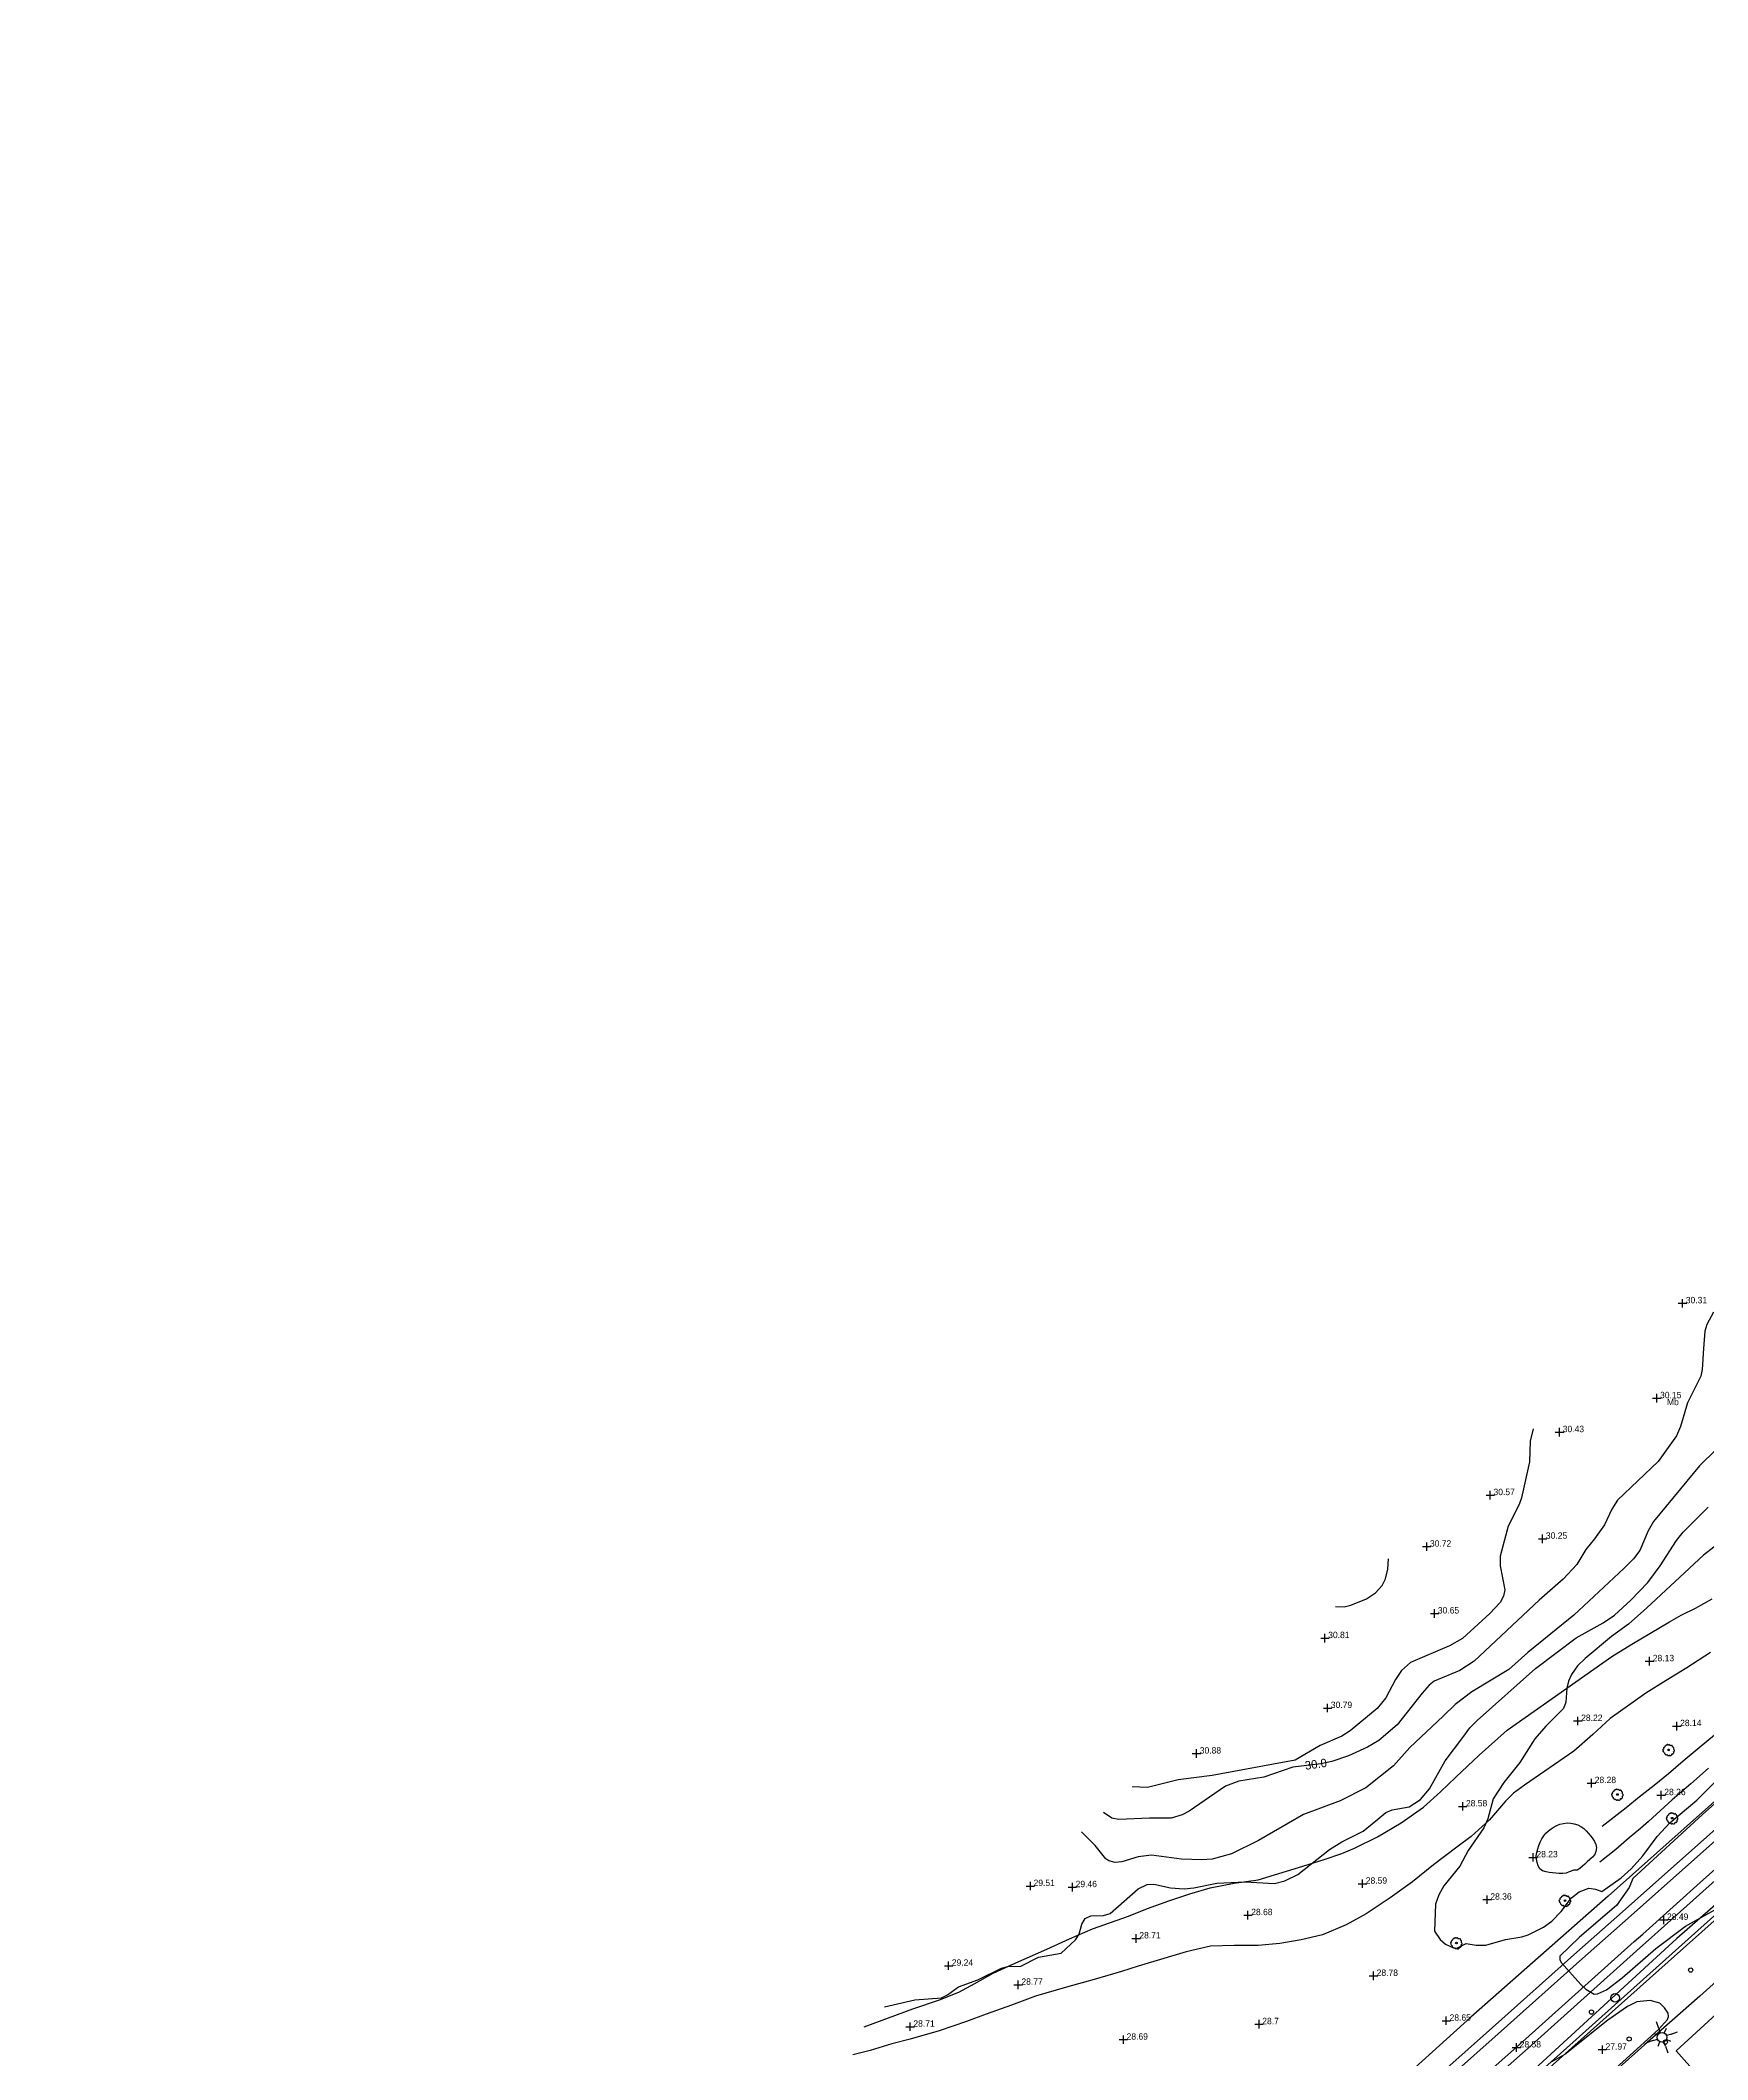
# Model space of a CAD drawing. Extents: x 471511 to 473316, y 4381952 to 4383346.
# Drawn here: x 471674.4 to 471870.6, y 4382256.7 to 4382494.3 of the extents above; entities that cross this region are included whole.
import ezdxf
from ezdxf.enums import TextEntityAlignment as Align

# ---------------------------------------------------------------- set-up
doc = ezdxf.new("R2010")
doc.units = 0
doc.header["$LTSCALE"] = 4
doc.header["$MEASUREMENT"] = 0
doc.header["$PDMODE"] = 2
doc.header["$PDSIZE"] = 0.5
doc.layers.get('0').update_dxf_attribs({"linetype": 'CONTINUOUS'})
for name, color, linetype in [('100', 31, 'CONTINUOUS'), ('101', 34, 'CONTINUOUS'), ('206', 252, 'CONTINUOUS'), ('222', 7, 'CONTINUOUS'), ('410', 201, 'CONTINUOUS'), ('411', 12, 'CONTINUOUS'), ('505', 60, 'CONTINUOUS'), ('7101', 7, 'CONTINUOUS'), ('7107', 41, 'CONTINUOUS'), ('7202', 7, 'CONTINUOUS'), ('7400', 2, 'CONTINUOUS'), ('7440', 7, 'CONTINUOUS'), ('7515', 53, 'CONTINUOUS'), ('7532', 53, 'CONTINUOUS')]:
    doc.layers.add(name, color=color, linetype=linetype)

# ---------------------------------------------------------------- blocks, each defined once
blk = doc.blocks.new('MOJON')
blk.add_circle((0, 0), 0.25)
blk = doc.blocks.new('FAROLA')
at = {"color": 7}
for p, q in [((-1.04, 0.43), (-1.8, 0.75)), ((-1.04, 0.43), (-0.54, 0.22)), ((-0.43, 1.04), (-0.22, 0.54)), ((0.43, 1.04), (0.22, 0.54)), ((0.43, 1.04), (0.75, 1.8)), ((1.04, 0.43), (0.54, 0.22)), ((-1.04, -0.43), (-0.54, -0.22)), ((-0.43, -1.04), (-0.75, -1.8)), ((-0.43, -1.04), (-0.22, -0.54)), ((0.43, -1.04), (0.22, -0.54)), ((1.04, -0.43), (0.54, -0.22)), ((1.04, -0.43), (1.8, -0.75))]:
    blk.add_line(p, q, dxfattribs=at)
blk.add_circle((0, 0), 0.58, dxfattribs=at)
blk = doc.blocks.new('ARBOL')
at = {"color": 3}
for p, q in [((-1.26, 0.07), (-1.27, -0.01)), ((-1.23, 0.15), (-1.26, 0.07)), ((-1.17, 0.24), (-1.23, 0.15)), ((-1.18, 0.48), (-1.21, 0.39)), ((-1.21, 0.39), (-1.2, 0.31)), ((-1.2, 0.31), (-1.16, 0.22)), ((-1.11, 0.55), (-1.18, 0.48)), ((-1.03, 0.59), (-1.11, 0.55)), ((-1.01, 0.67), (-1.03, 0.59)), ((-0.96, 0.76), (-1.01, 0.67)), ((-0.92, 0.97), (-0.96, 0.88)), ((-0.96, 0.88), (-0.96, 0.7)), ((-0.85, 1.04), (-0.92, 0.97)), ((-0.77, 1.08), (-0.85, 1.04)), ((-0.7, 1.09), (-0.77, 1.08)), ((-0.5, 1.09), (-0.7, 1.09)), ((-0.49, 1.11), (-0.5, 1.08)), ((-0.46, 1.23), (-0.49, 1.11)), ((-0.38, 1.32), (-0.46, 1.23)), ((-0.31, 1.35), (-0.38, 1.32)), ((-0.23, 1.36), (-0.31, 1.35)), ((-0.11, 1.36), (-0.23, 1.36)), ((0, 1.35), (-0.11, 1.36)), ((0.07, 1.26), (0, 1.35)), ((0.12, 1.18), (0.07, 1.26)), ((0.17, 1.25), (0.12, 1.16)), ((0.12, 1.16), (0.12, 1.16)), ((0.24, 1.31), (0.17, 1.25)), ((0.32, 1.32), (0.24, 1.31)), ((0.39, 1.31), (0.32, 1.32)), ((0.55, 1.31), (0.39, 1.31)), ((0.62, 1.26), (0.55, 1.31)), ((0.7, 1.22), (0.62, 1.26)), ((0.76, 1.14), (0.7, 1.22)), ((0.77, 0.97), (0.7, 0.98)), ((0.77, 1.05), (0.76, 1.14)), ((0.77, 0.97), (0.77, 1.05)), ((0.86, 0.95), (0.77, 0.97)), ((0.96, 0.93), (0.86, 0.95)), ((1.03, 0.87), (0.96, 0.93)), ((1.07, 0.79), (1.03, 0.87)), ((1.08, 0.7), (1.07, 0.79)), ((1.1, 0.49), (1.07, 0.51)), ((1.08, 0.6), (1.08, 0.7)), ((1.09, 0.52), (1.08, 0.6)), ((1.17, 0.48), (1.1, 0.49)), ((1.25, 0.41), (1.17, 0.48)), ((1.29, 0.32), (1.25, 0.41)), ((1.3, 0.24), (1.29, 0.32)), ((1.3, 0.15), (1.3, 0.24)), ((1.31, 0.06), (1.3, 0.15)), ((1.31, -0.03), (1.31, 0.06)), ((-1.27, -0.01), (-1.26, -0.13)), ((-1.26, -0.13), (-1.26, -0.21)), ((-1.26, -0.21), (-1.23, -0.3)), ((-1.23, -0.3), (-1.16, -0.32)), ((-1.16, -0.32), (-1.08, -0.34)), ((-1.08, -0.34), (-1.01, -0.35)), ((-1.01, -0.35), (-0.95, -0.35)), ((-0.96, -0.38), (-1.01, -0.49)), ((-1.01, -0.49), (-1, -0.58)), ((-1, -0.58), (-0.96, -0.66)), ((-0.96, -0.66), (-0.96, -0.74)), ((-0.96, -0.74), (-0.88, -0.8)), ((-0.88, -0.8), (-0.8, -0.81)), ((-0.8, -0.81), (-0.72, -0.81)), ((-0.76, -0.81), (-0.75, -0.9)), ((-0.75, -0.9), (-0.73, -0.98)), ((-0.73, -0.98), (-0.68, -1.07)), ((-0.68, -1.07), (-0.61, -1.15)), ((-0.61, -1.15), (-0.53, -1.14)), ((-0.53, -1.14), (-0.45, -1.12)), ((-0.45, -1.12), (-0.37, -1.07)), ((-0.37, -1.05), (-0.37, -1.15)), ((-0.37, -1.15), (-0.27, -1.21)), ((-0.27, -1.21), (-0.19, -1.22)), ((-0.19, -1.22), (-0.07, -1.22)), ((-0.07, -1.22), (0.01, -1.25)), ((0.01, -1.25), (0.08, -1.22)), ((0.08, -1.22), (0.16, -1.16)), ((0.16, -1.16), (0.18, -1.08)), ((0.18, -1.11), (0.25, -1.15)), ((0.25, -1.15), (0.32, -1.16)), ((0.32, -1.16), (0.4, -1.16)), ((0.4, -1.16), (0.47, -1.18)), ((0.47, -1.18), (0.55, -1.16)), ((0.55, -1.16), (0.62, -1.14)), ((0.62, -1.14), (0.7, -1.09)), ((0.7, -1.09), (0.75, -0.93)), ((0.78, -0.99), (0.74, -0.96)), ((0.85, -0.98), (0.78, -0.99)), ((0.93, -0.93), (0.85, -0.98)), ((1.02, -0.92), (0.93, -0.93)), ((1.06, -0.69), (0.98, -0.69)), ((1.06, -0.85), (1.02, -0.92)), ((1.03, -0.69), (1.05, -0.77)), ((1.05, -0.77), (1.06, -0.85)), ((1.13, -0.65), (1.06, -0.69)), ((1.2, -0.61), (1.13, -0.65)), ((1.2, -0.21), (1.27, -0.14)), ((1.2, -0.6), (1.21, -0.59)), ((1.22, -0.31), (1.21, -0.23)), ((1.21, -0.41), (1.22, -0.31)), ((1.21, -0.51), (1.21, -0.41)), ((1.21, -0.59), (1.21, -0.51)), ((1.27, -0.14), (1.31, -0.03))]:
    blk.add_line(p, q, dxfattribs=at)
at = {"color": 25}
blk.add_circle((0, 0), 0.19, dxfattribs=at)
blk = doc.blocks.new('POSTE')
at = {"color": 7}
blk.add_circle((0, 0), 0.5, dxfattribs=at)
blk = doc.blocks.new('COTA')
at = {"color": 7}
blk.add_point((0, 0), dxfattribs=at)

msp = doc.modelspace()

# ---------------------------------------------------------------- linework, layer by layer
at = {"layer": '100'}
for points, elevation in [([(471877.427, 4382334.212), (471869.636, 4382326.599), (471864.248, 4382320.057), (471863.621, 4382318.972), (471862.608, 4382316.648), (471861.875, 4382315.679), (471860.726, 4382314.542), (471854.859, 4382309.035), (471849.431, 4382304.642), (471847.221, 4382302.645), (471842.86, 4382300.014), (471840.903, 4382298.523), (471839.492, 4382297.154), (471835.55, 4382293.484), (471833.64, 4382291.323), (471830.391, 4382288.732), (471827.384, 4382287.174), (471823.062, 4382285.583), (471817.751, 4382282.514), (471814.565, 4382280.947), (471812.302, 4382280.327), (471811.104, 4382280.239), (471808.707, 4382280.324), (471805.151, 4382280.804), (471803.591, 4382280.616), (471801.682, 4382280.003), (471800.901, 4382279.919), (471800.135, 4382280.115), (471799.796, 4382280.378), (471798.538, 4382281.928), (471796.934, 4382283.55)], 29.5), ([(471850.081, 4382330.98), (471849.709, 4382329.494), (471849.625, 4382327.093), (471848.689, 4382322.851), (471848.436, 4382322.071), (471847.138, 4382319.509), (471846.21, 4382315.993), (471846.179, 4382314.824), (471846.748, 4382312.034), (471846.601, 4382311.265), (471846.201, 4382310.527), (471844.992, 4382309.215), (471841.757, 4382306.285), (471840.217, 4382305.432), (471835.658, 4382303.458), (471834.588, 4382302.51), (471833.89, 4382301.486), (471832.724, 4382299.317), (471831.737, 4382298.039), (471828.551, 4382295.439), (471827.559, 4382294.801), (471824.993, 4382293.69), (471822.06, 4382291.983), (471812.292, 4382290.163), (471808.287, 4382289.667), (471804.699, 4382288.768), (471802.885, 4382288.831)], 30.5), ([(471773.736, 4382262.965), (471777.315, 4382263.793), (471780.458, 4382264.026), (471781.159, 4382264.367), (471782.441, 4382265.294), (471784.716, 4382266.13), (471787.506, 4382267.493), (471788.251, 4382267.706), (471789.78, 4382267.737), (471791.868, 4382268.79), (471794.517, 4382269.274), (471796.22, 4382270.843), (471796.658, 4382271.509), (471796.962, 4382272.682), (471797.358, 4382273.325), (471798.017, 4382273.673), (471799.535, 4382273.713), (471800.294, 4382273.928), (471803.614, 4382276.826), (471804.655, 4382277.334), (471805.457, 4382277.375), (471807.406, 4382276.948), (471808.99, 4382276.827), (471810.131, 4382276.946), (471812.834, 4382277.502), (471816.172, 4382277.65), (471819.629, 4382277.481), (471820.848, 4382277.783), (471822.375, 4382278.523), (471826.127, 4382281.48), (471827.58, 4382282.369), (471830.065, 4382283.603), (471831.559, 4382284.85), (471832.738, 4382285.822), (471833.5, 4382286.118), (471835.47, 4382286.495), (471836.827, 4382287.332), (471837.862, 4382288.6), (471839.719, 4382291.904), (471841.793, 4382294.641), (471842.64, 4382295.781), (471843.477, 4382296.645), (471850.357, 4382302.778), (471855.14, 4382306.379), (471858.313, 4382308.132), (471859.628, 4382309.019), (471861.577, 4382310.811), (471863.566, 4382312.876), (471865.038, 4382314.843), (471866.931, 4382317.829), (471867.741, 4382318.803), (471870.673, 4382321.735)], 29), ([(471872.546, 4382317.983), (471870.101, 4382316.078), (471863.45, 4382309.919), (471861.309, 4382307.974), (471859.274, 4382306.524), (471856.184, 4382303.943), (471855.309, 4382303.06), (471854.572, 4382302.049), (471854.224, 4382301.266), (471854.036, 4382300.433), (471853.914, 4382298.816), (471853.63, 4382298.037), (471851.585, 4382295.991), (471850.263, 4382294.468), (471848.517, 4382291.716), (471846.639, 4382289.349), (471845.368, 4382287.435), (471844.756, 4382285.087), (471844.273, 4382284.026), (471842.41, 4382281.343), (471841.436, 4382279.516), (471839.557, 4382277.198), (471838.972, 4382276.129), (471838.584, 4382275.02), (471838.457, 4382271.85), (471839.12, 4382270.869), (471839.743, 4382270.338), (471840.778, 4382269.866), (471841.167, 4382269.895), (471842.186, 4382270.419), (471843.356, 4382270.206), (471844.499, 4382270.21), (471846.815, 4382270.87), (471848.723, 4382271.174), (471849.504, 4382271.424), (471851.301, 4382272.311), (471852.284, 4382273.035), (471853.384, 4382274.152), (471854.604, 4382275.761), (471855.487, 4382276.497), (471856.615, 4382276.898), (471857.417, 4382276.803), (471858.166, 4382276.511), (471860.436, 4382278.144), (471861.606, 4382279.207), (471862.977, 4382280.726), (471864.671, 4382283.012), (471866.167, 4382284.59), (471869.328, 4382287.276), (471871.988, 4382289.931)], 28.5), ([(471826.801, 4382310.053), (471827.84, 4382310.036), (471828.633, 4382310.213), (471830.471, 4382310.96), (471831.538, 4382311.65), (471832.318, 4382312.543), (471832.703, 4382313.305), (471832.962, 4382314.463), (471833.043, 4382315.661)], 31), ([(471882.986, 4382297.138), (471870.001, 4382285.59), (471861.815, 4382278.045), (471861.373, 4382276.978), (471859.876, 4382274.893), (471855.517, 4382271.14), (471853.205, 4382268.918), (471853.202, 4382268.527), (471853.374, 4382268.183), (471855.702, 4382265.564), (471856.283, 4382265.033), (471857.265, 4382264.449), (471857.652, 4382264.493), (471858.716, 4382264.934), (471860.545, 4382266.362), (471864.513, 4382269.828), (471867.986, 4382272.442), (471872.163, 4382274.742)], 28.5), ([(471854.76, 4382251.156), (471864.816, 4382260.271), (471865.866, 4382261.448), (471866.007, 4382261.811), (471865.953, 4382262.2), (471865.531, 4382262.838), (471864.961, 4382263.392), (471863.845, 4382263.715), (471862.28, 4382263.558), (471861.178, 4382263.006), (471858.868, 4382261.365), (471853.807, 4382257.344), (471852.214, 4382256.496)], 28)]:
    msp.add_lwpolyline(points, dxfattribs=dict(at, elevation=elevation))
at = {"layer": '101', "elevation": 30}
msp.add_lwpolyline([(471871.301, 4382344.688), (471870.492, 4382343.235), (471870.276, 4382342.461), (471870.124, 4382340.396), (471869.961, 4382337.926), (471869.802, 4382337.161), (471868.225, 4382334.038), (471867.399, 4382331.255), (471866.924, 4382330.131), (471864.774, 4382327.134), (471859.995, 4382322.573), (471859.327, 4382321.52), (471858.478, 4382319.659), (471857.275, 4382318.028), (471856.275, 4382316.776), (471855.225, 4382314.994), (471853.609, 4382313.283), (471850.787, 4382310.796), (471843.117, 4382303.626), (471841.44, 4382302.508), (471838.441, 4382301.271), (471837.839, 4382300.805), (471837.008, 4382299.867), (471834.08, 4382296.137), (471831.919, 4382294.283), (471830.593, 4382293.501), (471828.335, 4382292.498), (471826.374, 4382291.807), (471825.099, 4382291.542), (471821.792, 4382291.17), (471818.365, 4382289.992), (471815.454, 4382289.52), (471813.865, 4382288.902), (471809.581, 4382285.99), (471808.773, 4382285.559), (471807.481, 4382285.151), (471804.94, 4382285.159), (471801.307, 4382284.974), (471800.501, 4382285.158), (471799.498, 4382285.826)], dxfattribs=at)
at = {"layer": '206'}
for points in [[(471771.363, 4382260.586, 28.98), (471777.093, 4382262.734, 28.98), (471780.222, 4382263.786, 28.98), (471782.478, 4382264.69, 28.98), (471784.378, 4382265.71, 28.98), (471786.516, 4382266.903, 29.009), (471788.857, 4382267.985, 29.096), (471792.83, 4382269.718, 29.096), (471795.514, 4382270.968, 29.096), (471798.222, 4382272.116, 29.096), (471802.473, 4382273.614, 29.038), (471804.712, 4382274.527, 28.922), (471807.199, 4382275.433, 28.922), (471809.661, 4382276.23, 28.922), (471812.063, 4382276.957, 29.212), (471814.899, 4382277.508, 29.125), (471817.707, 4382277.877, 28.966), (471822.961, 4382279.51, 28.966), (471825.482, 4382280.285, 28.966), (471827.543, 4382281.002, 28.966), (471829.058, 4382281.63, 29.024), (471831.766, 4382282.972, 28.995), (471834.524, 4382284.616, 28.995), (471837.179, 4382286.438, 28.995), (471839.166, 4382288.237, 28.995), (471840.992, 4382289.982, 28.922), (471843.702, 4382292.556, 28.808), (471847.03, 4382295.503, 28.663), (471859.331, 4382304.17, 28.112), (471861.671, 4382305.624, 28.214), (471866.136, 4382308.258, 28.214), (471867.481, 4382309.041, 28.279), (471869.164, 4382309.873, 28.279), (471871.128, 4382310.948, 28.279)], [(471870.939, 4382304.652, 28.004), (471868.147, 4382302.85, 27.975), (471865.714, 4382301.342, 27.96), (471863.335, 4382299.872, 27.96), (471859.134, 4382296.872, 28.054), (471857.099, 4382295.005, 28.011), (471854.849, 4382293.022, 28.192), (471851.444, 4382290.687, 28.17), (471849.045, 4382289.023, 28.439), (471847.775, 4382288.107, 28.549), (471846.835, 4382287.153, 28.56), (471844.936, 4382284.937, 28.56), (471842.781, 4382282.991, 28.603), (471841.074, 4382281.752, 28.676), (471838.362, 4382279.66, 28.676), (471835.889, 4382277.664, 28.676), (471833.231, 4382275.793, 28.676), (471830.41, 4382273.904, 28.676), (471828.077, 4382272.603, 28.676), (471825.269, 4382271.403, 28.676), (471822.769, 4382270.834, 28.676), (471820.274, 4382270.411, 28.676), (471817.703, 4382270.173, 28.705), (471814.874, 4382270.174, 28.705), (471812.103, 4382270.078, 28.705), (471809.23, 4382269.441, 28.908), (471803.581, 4382267.747, 28.792), (471801.653, 4382267.113, 28.792), (471798.427, 4382266.158, 28.792), (471795.15, 4382265.25, 28.792), (471791.506, 4382264.207, 28.821), (471788.701, 4382263.149, 28.821), (471785.697, 4382262.104, 28.821), (471783.382, 4382261.231, 28.821), (471780.166, 4382260.138, 28.821), (471776.76, 4382259.158, 28.821), (471774.612, 4382258.586, 28.821), (471772.067, 4382257.82, 28.821), (471770.027, 4382257.309, 28.647)], [(471858.18, 4382284.204, 28.395), (471861.03, 4382286.419, 28.381), (471862.562, 4382287.679, 28.381), (471864.329, 4382289.018, 28.381), (471865.981, 4382290.395, 28.381), (471867.743, 4382291.885, 28.417), (471869.614, 4382293.466, 28.41), (471871.412, 4382294.958, 28.41)], [(471870.705, 4382291.05, 28.489), (471868.632, 4382289.186, 28.323), (471866.424, 4382287.288, 28.265), (471863.663, 4382284.773, 28.265), (471862.713, 4382283.918, 28.366), (471861.363, 4382282.832, 28.352), (471859.8, 4382281.467, 28.352), (471857.903, 4382279.978, 28.352)]]:
    msp.add_polyline3d(points, dxfattribs=at)
at = {"layer": '222'}
for points in [[(472026.617, 4382422.155, 27.946), (472014.5, 4382411.313, 27.82), (472006.597, 4382404.231, 27.893), (471998.172, 4382396.727, 28.067), (471989.678, 4382389.181, 28.009), (471976.382, 4382377.267, 27.98), (471963.802, 4382366.097, 28.081), (471946.466, 4382350.584, 28.183), (471938.539, 4382343.535, 28.125), (471929.043, 4382335.033, 28.255), (471919.344, 4382326.44, 28.313), (471907.308, 4382315.694, 28.371), (471898.933, 4382308.297, 28.371), (471889.992, 4382300.266, 28.4), (471881.316, 4382292.546, 28.502), (471872.289, 4382284.513, 28.516), (471860.568, 4382274.137, 28.55)], [(472027.281, 4382421.408, 27.946), (472015.167, 4382410.568, 27.82), (472007.263, 4382403.486, 27.893), (471998.837, 4382395.98, 28.067), (471990.343, 4382388.435, 28.008), (471977.048, 4382376.521, 27.98), (471964.467, 4382365.35, 28.081), (471947.132, 4382349.838, 28.183), (471939.204, 4382342.788, 28.125), (471929.708, 4382334.287, 28.255), (471920.009, 4382325.693, 28.313), (471907.972, 4382314.946, 28.371), (471899.598, 4382307.55, 28.371), (471890.659, 4382299.52, 28.4), (471881.981, 4382291.799, 28.502), (471872.953, 4382283.765, 28.516), (471861.243, 4382273.399, 28.55)], [(471862.967, 4382271.517, 28.545), (471870.131, 4382277.922, 28.574), (471885.612, 4382291.695, 28.589), (471899.159, 4382303.842, 28.444), (471914.989, 4382317.918, 28.407), (471929.546, 4382330.837, 28.313), (471945.497, 4382345.039, 28.19), (471959.869, 4382357.966, 28.154), (471975.03, 4382371.468, 28.096), (471987.781, 4382382.849, 28.052), (472000.768, 4382394.458, 27.987), (472014.478, 4382406.608, 27.929), (472029.172, 4382419.671, 27.841)], [(471863.642, 4382270.779, 28.545), (471870.796, 4382277.176, 28.574), (471886.279, 4382290.949, 28.589), (471899.825, 4382303.096, 28.444), (471915.653, 4382317.171, 28.407), (471930.211, 4382330.09, 28.313), (471946.164, 4382344.294, 28.19), (471960.536, 4382357.221, 28.154), (471975.695, 4382370.722, 28.096), (471988.447, 4382382.103, 28.052), (472001.433, 4382393.711, 27.987), (472015.144, 4382405.862, 27.929), (472029.84, 4382418.928, 27.841)], [(471860.568, 4382274.137, 28.55), (471855.225, 4382269.392, 28.55), (471845.302, 4382260.5, 28.521), (471834.184, 4382250.619, 28.666), (471819.858, 4382237.793, 28.673), (471808.691, 4382227.907, 28.673), (471795.305, 4382215.908, 28.818), (471783.611, 4382205.46, 28.862), (471772.304, 4382195.392, 28.746), (471764.2, 4382188.129, 28.572), (471753.881, 4382178.897, 28.543), (471743.12, 4382169.313, 28.202), (471733.161, 4382160.387, 27.868), (471724.434, 4382152.576, 27.781), (471715.842, 4382144.858, 27.52), (471706.18, 4382136.236, 27.172), (471696.737, 4382127.811, 26.897), (471680.924, 4382113.756, 26.404), (471674.42, 4382107.971, 26.248)], [(471861.243, 4382273.399, 28.55), (471855.891, 4382268.646, 28.55), (471845.968, 4382259.754, 28.521), (471834.849, 4382249.873, 28.666), (471820.523, 4382237.047, 28.673), (471809.356, 4382227.16, 28.673), (471795.972, 4382215.163, 28.818), (471784.276, 4382204.714, 28.862), (471772.97, 4382194.646, 28.746), (471764.867, 4382187.384, 28.572), (471754.547, 4382178.151, 28.543), (471743.786, 4382168.567, 28.202), (471733.828, 4382159.642, 27.868), (471725.101, 4382151.831, 27.781), (471716.509, 4382144.113, 27.52), (471706.846, 4382135.49, 27.172), (471697.402, 4382127.064, 26.897), (471681.589, 4382113.009, 26.404), (471675.101, 4382107.238, 26.248)], [(471676.898, 4382105.303, 26.295), (471686.494, 4382113.958, 26.643), (471695.7, 4382122.193, 26.832), (471705.634, 4382131.049, 27.238), (471726.697, 4382149.904, 27.702), (471738.216, 4382160.19, 28.093), (471748.315, 4382169.357, 28.485), (471758.891, 4382178.732, 28.782), (471770.946, 4382189.464, 28.941), (471790.709, 4382207.22, 28.818), (471801.775, 4382216.997, 28.818), (471811.779, 4382225.856, 28.717), (471823.488, 4382236.27, 28.746), (471836.721, 4382248.136, 28.659), (471848.836, 4382258.814, 28.572), (471861.977, 4382270.636, 28.557), (471862.967, 4382271.517, 28.545)], [(471677.579, 4382104.57, 26.295), (471687.163, 4382113.214, 26.643), (471696.366, 4382121.447, 26.832), (471706.3, 4382130.303, 27.238), (471727.363, 4382149.158, 27.702), (471738.885, 4382159.447, 28.093), (471748.983, 4382168.613, 28.485), (471759.555, 4382177.984, 28.782), (471771.612, 4382188.718, 28.941), (471791.375, 4382206.473, 28.818), (471802.437, 4382216.248, 28.818), (471812.443, 4382225.108, 28.717), (471824.154, 4382235.524, 28.746), (471837.385, 4382247.389, 28.659), (471849.501, 4382258.067, 28.572), (471862.644, 4382269.891, 28.557), (471863.642, 4382270.779, 28.545)]]:
    msp.add_polyline3d(points, dxfattribs=at)
at = {"layer": '410'}
for points in [[(471832.783, 4382239.139, 28.187), (471854.402, 4382258.451, 28.376), (471865.669, 4382268.565, 28.33), (471875.828, 4382277.66, 29.398), (471887.995, 4382288.421, 29.238), (471901.148, 4382300.278, 29.072), (471909.554, 4382307.689, 29.086), (471920.277, 4382317.22, 29.086), (471934.284, 4382329.82, 28.97), (471950.496, 4382344.269, 28.405), (471963.191, 4382355.495, 28.238), (471979.266, 4382369.841, 28.238), (471992.011, 4382381.279, 28.252), (472001.123, 4382389.494, 28.173), (472009.617, 4382396.915, 28.173), (472022.444, 4382408.47, 28.013), (472031.833, 4382416.803, 27.783), (472034.557, 4382419.235, 28.234), (472048.875, 4382432.009, 28.129), (472063.676, 4382445.194, 28.099), (472077.363, 4382457.361, 28.369), (472094.438, 4382472.731, 28.639), (472107.295, 4382484.077, 28.864), (472117.765, 4382493.495, 28.954)], [(472026.155, 4382425.329, 28.57), (472015.229, 4382415.636, 28.564), (472004.588, 4382406.155, 28.811), (471993.546, 4382396.262, 28.651), (471980.487, 4382384.673, 28.912), (471968.24, 4382373.738, 28.977), (471949.066, 4382356.558, 28.948), (471938.475, 4382347.085, 29.101), (471926.911, 4382336.744, 29.115), (471914.537, 4382325.813, 29.304), (471905.347, 4382317.6, 29.304), (471897.125, 4382310.127, 29.101), (471886.079, 4382300.298, 29.267), (471873.917, 4382289.364, 29.26), (471858.89, 4382275.969, 29.231), (471842.734, 4382261.726, 29.43), (471822.25, 4382243.239, 29.35), (471796.771, 4382220.512, 29.278)], [(471921.639, 4382319.32, 28.585), (471912.305, 4382311.056, 28.512), (471902.741, 4382302.617, 28.657), (471895.91, 4382296.351, 28.425), (471886.099, 4382287.678, 28.86), (471876.737, 4382279.512, 28.831), (471866.962, 4382270.995, 28.802), (471848.339, 4382253.909, 28.599)]]:
    msp.add_polyline3d(points, dxfattribs=at)
at = {"layer": '411'}
for points in [[(472119.994, 4382494.339, 27.799), (472118.791, 4382493.324, 27.589), (472118.009, 4382492.968, 27.574), (472111.644, 4382487.352, 27.484), (472090.071, 4382468.061, 27.274), (472079.137, 4382458.309, 27.274), (472067.558, 4382447.944, 27.244), (472055.797, 4382437.478, 26.989), (472045.198, 4382428.051, 27.049), (472033.647, 4382417.725, 27.019), (472018.829, 4382404.588, 27.041), (472002.017, 4382389.662, 27.259), (471985.437, 4382374.904, 27.469), (471970.613, 4382361.554, 27.563), (471954.82, 4382347.551, 27.679), (471939.069, 4382333.49, 27.701), (471923.155, 4382319.166, 28.005), (471901.671, 4382300.145, 28.092), (471882.171, 4382282.662, 28.208), (471865.964, 4382268.244, 28.244), (471853.531, 4382257.162, 28.012), (471837.789, 4382243.098, 27.889)], [(471908.936, 4382295.107, 28.4), (471884.399, 4382273.417, 28.335), (471871.607, 4382262.08, 28.277), (471866.883, 4382257.769, 28.277), (471874.553, 4382249.179, 28.379)], [(471883.764, 4382276.86, 28.241), (471869.668, 4382264.198, 28.199), (471863.168, 4382258.462, 28.086), (471854.917, 4382251.079, 27.868)]]:
    msp.add_polyline3d(points, dxfattribs=at)
at = {"layer": '505'}
msp.add_polyline3d([(471854.326, 4382278.821, 31.371), (471853.968, 4382278.671, 31.371), (471853.558, 4382278.637, 31.371), (471853.121, 4382278.654, 31.371), (471852.735, 4382278.687, 31.371), (471852.345, 4382278.725, 31.371), (471851.963, 4382278.762, 31.371), (471851.586, 4382278.827, 31.371), (471851.186, 4382278.959, 31.371), (471850.867, 4382279.19, 31.371), (471850.648, 4382279.543, 31.371), (471850.527, 4382279.915, 31.371), (471850.459, 4382280.332, 31.371), (471850.441, 4382280.711, 31.371), (471850.502, 4382281.122, 31.371), (471850.607, 4382281.535, 31.371), (471850.732, 4382281.944, 31.371), (471850.894, 4382282.333, 31.371), (471851.089, 4382282.712, 31.371), (471851.318, 4382283.065, 31.371), (471851.582, 4382283.381, 31.371), (471851.886, 4382283.662, 31.371), (471852.207, 4382283.906, 31.371), (471852.536, 4382284.114, 31.371), (471852.875, 4382284.293, 31.371), (471853.226, 4382284.433, 31.371), (471853.653, 4382284.541, 31.371), (471854.085, 4382284.589, 31.371), (471854.507, 4382284.572, 31.371), (471854.917, 4382284.496, 31.371), (471855.317, 4382284.363, 31.371), (471855.689, 4382284.181, 31.371), (471856.019, 4382283.938, 31.371), (471856.31, 4382283.651, 31.371), (471856.584, 4382283.33, 31.371), (471856.845, 4382283.019, 31.371), (471857.085, 4382282.728, 31.371), (471857.311, 4382282.413, 31.371), (471857.465, 4382282.059, 31.371), (471857.512, 4382281.657, 31.371), (471857.466, 4382281.247, 31.371), (471857.319, 4382280.888, 31.371), (471857.066, 4382280.56, 31.371), (471856.757, 4382280.273, 31.371), (471856.438, 4382280.004, 31.371), (471856.15, 4382279.744, 31.371), (471855.872, 4382279.49, 31.371), (471855.581, 4382279.224, 31.371), (471855.254, 4382279.037, 31.371), (471854.874, 4382279.017, 31.371)], close=True, dxfattribs=at)

# ---------------------------------------------------------------- block references
at = {"layer": '7101'}
for p in [(471867.652, 4382345.737, 30.312), (471864.627, 4382334.566, 30.152), (471853.175, 4382330.571, 30.428), (471845.025, 4382323.16, 30.573), (471851.19, 4382318.028, 30.254), (471837.547, 4382317.106, 30.718), (471838.481, 4382309.234, 30.645), (471825.575, 4382306.337, 30.812), (471863.768, 4382303.617, 28.131), (471825.884, 4382298.109, 30.79), (471855.34, 4382296.59, 28.218), (471866.987, 4382295.978, 28.138), (471810.465, 4382292.756, 30.877), (471856.938, 4382289.276, 28.283), (471841.785, 4382286.534, 28.579), (471865.127, 4382287.857, 28.261), (471850.077, 4382280.54, 28.225), (471790.908, 4382277.167, 29.507), (471795.854, 4382277.031, 29.456), (471829.997, 4382277.439, 28.593), (471844.655, 4382275.566, 28.355), (471816.517, 4382273.737, 28.68), (471865.445, 4382273.186, 28.485), (471803.353, 4382271, 28.709), (471781.29, 4382267.785, 29.238), (471789.475, 4382265.542, 28.767), (471831.278, 4382266.59, 28.776), (471776.764, 4382260.611, 28.709), (471817.816, 4382260.907, 28.703), (471839.857, 4382261.316, 28.645), (471801.856, 4382259.087, 28.689), (471848.107, 4382258.172, 28.577), (471858.215, 4382257.914, 27.971)]:
    msp.add_blockref('COTA', p, dxfattribs=at)
at = {"layer": '7202', "rotation": 222.6000043791743}
msp.add_blockref('POSTE', (471859.719, 4382264.007, 28.46), dxfattribs=at)
at = {"layer": '7400', "rotation": 222.6000043791743}
msp.add_blockref('FAROLA', (471865.241, 4382259.361, 28.1), dxfattribs=at)
at = {"layer": '7440', "rotation": 222.6000043791743}
for p in [(471868.609, 4382267.273, 28.167), (471856.938, 4382262.331, 29.137), (471861.371, 4382259.163, 28.013), (471865.631, 4382258.801, 28.1)]:
    msp.add_blockref('MOJON', p, dxfattribs=at)
at = {"layer": '7515', "xscale": 0.5, "yscale": 0.5, "zscale": 0.5, "rotation": 222.6000043791743}
for p in [(471866.025, 4382293.184, 31.987), (471860, 4382287.935, 31.53), (471866.434, 4382285.149, 31.82), (471853.823, 4382275.456, 31.377), (471841.049, 4382270.46, 34.016)]:
    msp.add_blockref('ARBOL', p, dxfattribs=at)

# ---------------------------------------------------------------- texts
at = {"layer": '7101'}
for s, p in [('30.31', (471868.032, 4382345.737, 30.31)), ('30.15', (471865.007, 4382334.566, 30.15)), ('30.43', (471853.555, 4382330.571, 30.43)), ('30.57', (471845.405, 4382323.16, 30.57)), ('30.72', (471837.927, 4382317.106, 30.72)), ('30.25', (471851.57, 4382318.028, 30.25)), ('30.65', (471838.861, 4382309.234, 30.65)), ('30.81', (471825.955, 4382306.337, 30.81)), ('28.13', (471864.148, 4382303.617, 28.13)), ('30.79', (471826.264, 4382298.109, 30.79)), ('28.22', (471855.72, 4382296.59, 28.22)), ('28.14', (471867.367, 4382295.978, 28.14)), ('30.88', (471810.845, 4382292.756, 30.88)), ('28.28', (471857.318, 4382289.276, 28.28)), ('28.58', (471842.165, 4382286.534, 28.58)), ('28.26', (471865.507, 4382287.857, 28.26)), ('28.23', (471850.457, 4382280.54, 28.23)), ('29.51', (471791.288, 4382277.167, 29.51)), ('29.46', (471796.234, 4382277.031, 29.46)), ('28.59', (471830.377, 4382277.439, 28.59)), ('28.36', (471845.035, 4382275.566, 28.36)), ('28.68', (471816.897, 4382273.737, 28.68)), ('28.49', (471865.825, 4382273.186, 28.49)), ('28.71', (471803.733, 4382271, 28.71)), ('29.24', (471781.67, 4382267.785, 29.24)), ('28.77', (471789.855, 4382265.542, 28.77)), ('28.78', (471831.658, 4382266.59, 28.78)), ('28.71', (471777.144, 4382260.611, 28.71)), ('28.7', (471818.196, 4382260.907, 28.7)), ('28.65', (471840.237, 4382261.316, 28.65)), ('28.69', (471802.236, 4382259.087, 28.69)), ('28.58', (471848.487, 4382258.172, 28.58)), ('27.97', (471858.595, 4382257.914, 27.97))]:
    msp.add_text(s, height=0.75, dxfattribs=at).set_placement(p)
at = {"layer": '7107'}
msp.add_text('30.0', height=1, rotation=8.2, dxfattribs=at).set_placement((471824.502, 4382291.513, 30), align=Align.MIDDLE_CENTER)
at = {"layer": '7532'}
msp.add_text('Mb', height=0.75, dxfattribs=at).set_placement((471866.52, 4382334.127, 30.065), align=Align.MIDDLE_CENTER)

doc.saveas('drawing.dxf')
